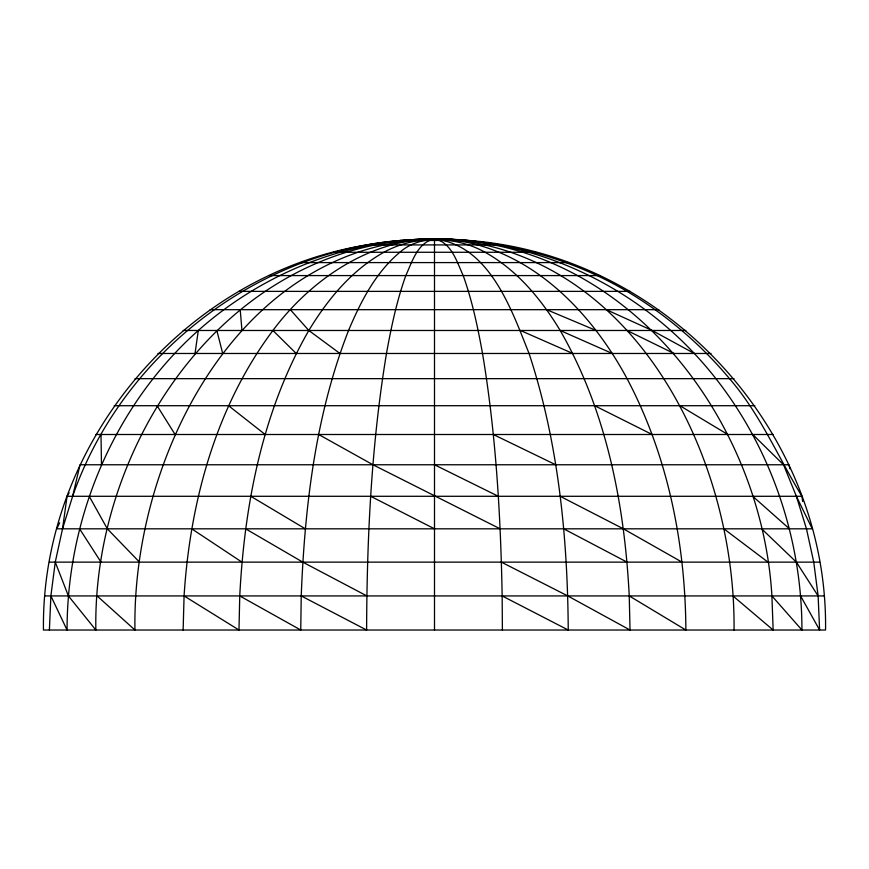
<?xml version="1.0" encoding="UTF-8"?>
<svg xmlns="http://www.w3.org/2000/svg" width="869" height="869" viewBox="0 0 869 869"><rect width="100%" height="100%" fill="white"/><g stroke="black" fill="none" stroke-linecap="round" stroke-linejoin="round"><path stroke-width="1.3" d="M69.107 492.788L67.065 496.286L62.535 528.819L55.258 562.134L50.88 595.928L67.065 630.025C67.043 528.732 105.236 427.57 174.691 353.477C241.224 282.36 336.77 238.812 434.5 238.975C624.17 238.584 761.494 417.446 771.9 595.928L801.935 630.025C801.957 528.732 763.764 427.57 694.309 353.477C627.776 282.36 532.23 238.812 434.5 238.975C417.576 242.19 412.102 261.971 405.801 275.582C396.764 300.826 391.246 327.135 386.477 353.477C371.356 444.809 366.935 537.563 366.609 630.025L301.228 595.928C304.769 505.997 315.577 414.828 348.545 330.481C360.7 301.695 375.473 272.66 399.849 252.271C418.945 235.477 445.276 238.671 468.597 240.463C666.512 255.106 828.222 431.589 825.55 630.025L43.45 630.025C40.973 444.57 183.533 274.647 366.609 244.917C455.399 229.188 549.251 245.721 627.049 291.376C665.806 314.491 700.566 344.037 729.504 378.656C760.017 413.796 777.994 456.909 801.935 496.286L802.652 501.489M301.228 595.928L300.761 630.025L239.757 595.928C244.471 504.237 262.536 410.809 308.821 330.481C327.656 299.36 351.706 270.194 383.902 252.271C407.279 239.312 434.511 237.118 460.624 240.463C641.854 265.045 735.782 463.916 734.044 630.025M239.757 595.928L238.975 630.025L184.076 595.928C190.061 502.01 215.827 406.638 272.92 330.481C314.98 274.007 383.631 230.155 456.399 240.463C533.327 251.673 591.778 312.97 627.049 378.656C667.848 455.638 685.402 543.342 685.869 630.025L629.243 595.928C624.529 504.237 606.464 410.809 560.179 330.481C541.344 299.36 517.294 270.194 485.098 252.271C460.711 238.573 432.197 237.367 405.019 240.463C216.392 259.114 92.592 450.805 95.851 630.025L68.401 595.928L55.258 562.134M183.131 630.025L184.076 595.928M49.392 630.025L50.88 595.928M434.5 630.025L434.5 238.975C451.424 242.19 456.898 261.971 463.199 275.582C472.236 300.826 477.754 327.135 482.523 353.477C495.884 433.566 500.663 514.828 502.152 595.928L568.239 630.025C567.62 536.76 558.354 442.44 529.058 353.477C511.33 309.31 489.692 245.221 434.5 238.975C239.572 243.07 131.914 456.594 134.956 630.025L97.1 595.928M195.025 353.477L198.306 330.481M62.535 528.819L72.627 496.286L80.057 464.763L788.943 464.763L789.878 468.706M72.627 496.286C120.943 357.181 253.759 252.282 400.946 240.463M59.689 522.801L56.746 528.819L812.254 528.819L796.373 496.286L783.556 464.763L752.739 434.5M400.403 240.463L468.597 240.463M366.609 244.917L502.391 244.917M333.294 252.271L535.706 252.271M300.761 262.59L568.239 262.59M269.238 275.582L599.762 275.582M238.975 291.376L630.025 291.376M210.189 309.679L658.811 309.679M183.131 330.481L685.869 330.481M157.952 353.477L711.048 353.477M134.956 378.656L734.044 378.656M114.154 405.714L754.846 405.714M95.851 434.5L773.149 434.5M67.065 496.286L801.935 496.286M49.392 562.134L819.608 562.134M44.938 595.928L824.062 595.928M546.655 309.679L596.08 330.481M520.455 330.481L572.78 353.477M560.179 330.481L612.276 353.477M606.323 309.679L652.163 330.481L694.309 353.477M493.31 434.5L555.726 464.763M627.049 330.481L673.975 353.477M434.5 464.763L498.317 496.286M500.12 528.819L372.953 464.763L318.673 434.5M594.678 405.714L652.163 434.5M501.37 562.134L567.772 595.928L630.025 630.025L629.243 595.928M370.683 496.286L434.5 528.819M560.179 496.286L623.377 528.819L682.035 562.134M563.699 528.819L627.049 562.134M366.848 595.928L302.792 562.134L245.623 528.819M250.783 496.286L305.301 528.819M679.927 405.714L727.787 434.5M191.734 528.819L241.951 562.134M339.942 353.477L308.821 330.481L290.355 309.679M723.877 528.819L767.99 562.134M228.569 405.714L265.175 434.5M732.947 595.928L773.149 630.025L771.9 595.928M752.739 496.286L789.421 528.819M761.657 528.819L796.373 562.134L818.12 595.928L819.608 630.025L800.599 595.928M272.92 330.481L296.22 353.477M139.496 562.134L107.343 528.819L89.203 496.286M79.579 528.819L101.01 562.134M157.093 405.714L175.082 434.5M796.373 496.286L806.465 528.819L813.742 562.134L818.12 595.928M216.837 330.481L222.703 353.477M240.224 309.679L241.951 330.481M101.01 434.5L101.477 464.763M502.152 595.928L502.391 630.025"/></g></svg>
